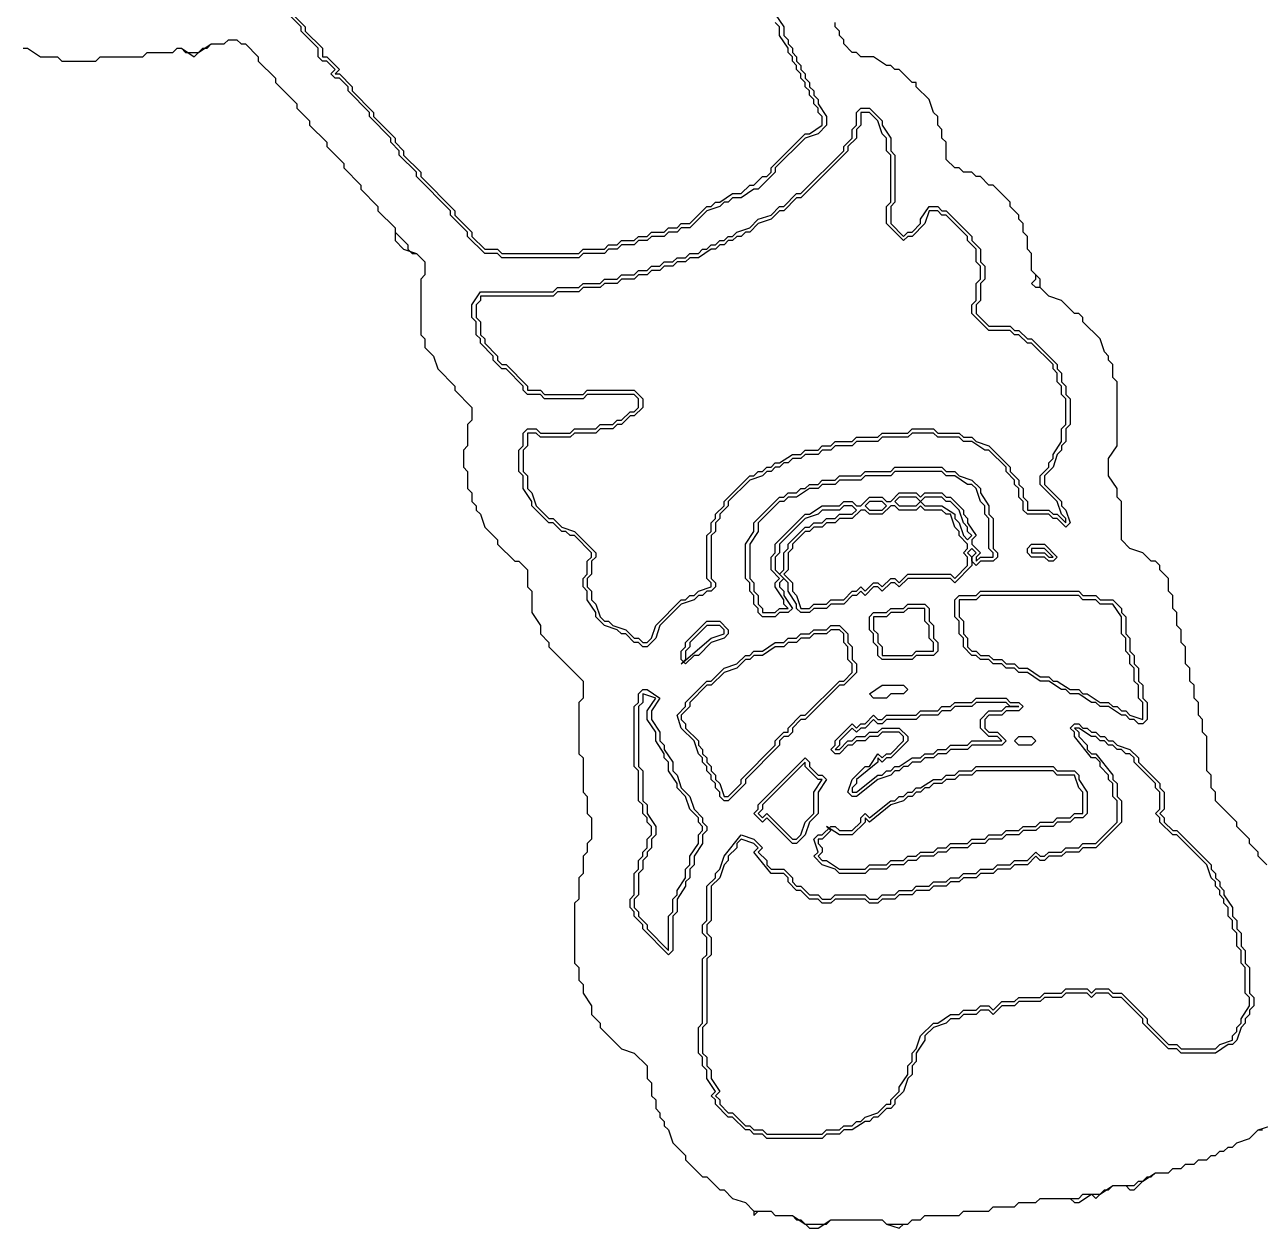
# Model space of a CAD drawing. Header units: millimetres. Extents: x 2 to 58.7, y 4.1 to 84.
# Drawn here: x 21.17 to 38.69, y 4.06 to 21.12 of the extents above; entities that cross this region are included whole.
import ezdxf

# ---------------------------------------------------------------- set-up
doc = ezdxf.new("R2010")
doc.units = ezdxf.units.MM
for name, color, linetype, true_color in [('CUT_OUTER', 1, 'Continuous', 0xa7a7a7), ('FILL_BLUE', 6, 'Continuous', 0x196fc6), ('FILL_SKIN', 3, 'Continuous', 0xfad3ab), ('FILL_WHITE', 4, 'Continuous', 0xf5f3f0), ('RAISED_METAL', 2, 'Continuous', 0xa7a7a7)]:
    doc.layers.add(name, color=color, linetype=linetype, true_color=true_color)

msp = doc.modelspace()

# ---------------------------------------------------------------- linework, layer by layer
at = {"layer": 'CUT_OUTER'}
for points in [[(38.783, 9.212), (38.662, 9.333), (38.662, 9.394), (38.541, 9.515), (38.541, 9.576), (38.359, 9.758), (38.359, 9.818), (38.056, 10.121), (38.056, 10.242), (37.996, 10.303), (37.996, 10.485), (37.935, 10.545), (37.935, 11.03), (37.874, 11.091), (37.874, 11.273), (37.814, 11.333), (37.814, 11.515), (37.753, 11.576), (37.753, 11.758), (37.693, 11.818), (37.693, 12), (37.632, 12.061), (37.632, 12.303), (37.571, 12.364), (37.571, 12.545), (37.511, 12.606), (37.511, 12.788), (37.45, 12.848), (37.45, 13.03), (37.39, 13.091), (37.39, 13.273), (37.268, 13.394), (37.268, 13.455), (37.208, 13.515), (37.147, 13.515), (37.026, 13.636), (36.844, 13.697), (36.723, 13.818), (36.723, 14.364), (36.662, 14.424), (36.662, 14.545), (36.541, 14.727), (36.541, 14.97), (36.662, 15.152), (36.662, 16.061), (36.602, 16.121), (36.602, 16.303), (36.541, 16.364), (36.541, 16.424), (36.481, 16.485), (36.42, 16.667), (36.178, 16.909), (36.178, 16.97), (36.117, 17.03), (36.056, 17.03), (35.875, 17.212), (35.693, 17.273), (35.572, 17.394), (35.572, 17.515), (35.45, 17.636), (35.45, 17.879), (35.39, 17.939), (35.39, 18.121), (35.329, 18.182), (35.329, 18.303), (35.269, 18.364), (35.269, 18.424), (35.147, 18.545), (35.147, 18.606), (34.905, 18.848), (34.844, 18.848), (34.723, 18.97), (34.663, 18.97), (34.602, 19.03), (34.481, 19.03), (34.42, 19.091), (34.36, 19.091), (34.238, 19.212), (34.238, 19.455), (34.178, 19.515), (34.178, 19.636), (34.117, 19.697), (34.117, 19.818), (34.057, 19.879), (33.996, 20.061), (33.814, 20.242), (33.814, 20.303), (33.754, 20.303), (33.572, 20.485), (33.511, 20.485), (33.451, 20.545), (33.39, 20.545), (33.208, 20.667), (33.026, 20.667), (32.966, 20.727), (32.905, 20.727), (32.784, 20.848), (32.784, 20.909), (32.723, 20.97), (32.723, 21.03), (32.663, 21.091), (32.663, 21.152)], [(21.149, 20.788), (21.21, 20.788), (21.392, 20.667), (21.634, 20.667), (21.695, 20.606), (22.179, 20.606), (22.24, 20.667), (22.846, 20.667), (22.907, 20.727), (23.27, 20.727), (23.331, 20.788), (23.391, 20.788), (23.573, 20.667), (23.694, 20.788), (23.755, 20.788), (23.816, 20.848), (23.997, 20.848), (24.058, 20.909), (24.179, 20.909), (24.24, 20.848), (24.3, 20.848), (24.482, 20.667), (24.482, 20.606), (24.724, 20.364), (24.724, 20.303), (25.027, 20), (25.027, 19.939), (25.209, 19.758), (25.209, 19.697), (25.452, 19.455), (25.452, 19.394), (25.694, 19.152), (25.694, 19.091), (25.936, 18.848), (25.936, 18.788), (26.179, 18.545), (26.179, 18.485), (26.421, 18.242), (26.421, 18.061), (26.542, 17.939), (26.724, 17.879), (26.845, 17.758), (26.845, 17.576), (26.785, 17.515), (26.785, 16.727), (26.845, 16.667), (26.845, 16.545), (26.967, 16.424), (27.027, 16.242), (27.27, 16), (27.27, 15.939), (27.512, 15.697), (27.512, 15.515), (27.451, 15.455), (27.451, 15.152), (27.391, 15.091), (27.391, 14.848), (27.451, 14.788), (27.451, 14.545), (27.512, 14.485), (27.512, 14.364), (27.573, 14.303), (27.573, 14.242), (27.633, 14.182), (27.694, 14), (27.876, 13.818), (27.876, 13.758), (28.118, 13.515), (28.179, 13.515), (28.3, 13.394), (28.3, 13.152), (28.36, 13.091), (28.36, 12.788), (28.482, 12.606), (28.482, 12.485), (28.603, 12.364), (28.603, 12.303), (29.088, 11.818), (29.088, 11.576), (29.027, 11.515), (29.027, 10.788), (29.088, 10.727), (29.088, 10.242), (29.148, 10.182), (29.148, 9.939), (29.209, 9.879), (29.209, 9.576), (29.148, 9.515), (29.148, 9.394), (29.088, 9.333), (29.088, 9.091), (29.027, 9.03), (29.027, 8.727), (28.966, 8.667), (28.966, 7.818), (29.027, 7.758), (29.027, 7.576), (29.088, 7.515), (29.088, 7.394), (29.209, 7.212), (29.209, 7.091), (29.33, 6.97), (29.33, 6.909), (29.633, 6.606), (29.815, 6.545), (29.997, 6.364), (29.997, 6.182), (30.057, 6.121), (30.057, 5.939), (30.118, 5.879), (30.118, 5.758), (30.178, 5.697), (30.178, 5.636), (30.239, 5.576), (30.239, 5.515), (30.3, 5.455), (30.36, 5.273), (30.542, 5.091), (30.542, 5.03), (30.784, 4.788), (30.845, 4.788), (31.027, 4.606), (31.087, 4.606), (31.209, 4.485), (31.39, 4.424), (31.511, 4.303), (31.511, 4.242), (31.572, 4.303), (31.754, 4.303), (31.814, 4.242), (32.057, 4.242), (32.117, 4.182), (32.178, 4.182), (32.299, 4.061), (32.42, 4.061), (32.602, 4.182), (33.329, 4.182), (33.39, 4.121), (33.572, 4.061), (33.632, 4.121), (33.693, 4.121), (33.754, 4.182), (33.875, 4.182), (33.935, 4.242), (34.42, 4.242), (34.481, 4.303), (34.844, 4.303), (34.905, 4.364), (35.208, 4.364), (35.269, 4.424), (35.511, 4.424), (35.572, 4.485), (35.996, 4.485), (36.056, 4.424), (36.117, 4.424), (36.299, 4.545), (36.359, 4.485), (36.481, 4.606), (36.541, 4.606), (36.602, 4.667), (36.784, 4.667), (36.844, 4.606), (36.905, 4.606), (37.087, 4.788), (37.147, 4.788), (37.208, 4.848), (37.39, 4.848), (37.45, 4.909), (37.571, 4.909), (37.632, 4.97), (37.753, 4.97), (37.814, 5.03), (37.935, 5.03), (37.996, 5.091), (38.056, 5.091), (38.117, 5.152), (38.177, 5.152), (38.238, 5.212), (38.299, 5.212), (38.359, 5.273), (38.541, 5.333), (38.662, 5.455), (38.723, 5.455)]]:
    msp.add_lwpolyline(points, dxfattribs=at)
at = {"layer": 'FILL_BLUE'}
msp.add_lwpolyline([(34.541, 13.758), (34.42, 13.879), (34.42, 13.939), (34.36, 14), (34.299, 14.182), (34.238, 14.182), (34.178, 14.242), (33.935, 14.242), (33.875, 14.303), (33.814, 14.242), (33.572, 14.242), (33.511, 14.303), (33.451, 14.303), (33.329, 14.182), (33.148, 14.182), (33.087, 14.242), (33.026, 14.242), (32.905, 14.121), (32.723, 14.121), (32.663, 14.061), (32.542, 14.061), (32.481, 14), (32.36, 14), (32.299, 13.939), (32.239, 13.939), (32.057, 13.758), (32.057, 13.697), (31.996, 13.636), (31.996, 13.394), (31.936, 13.333), (32.057, 13.212), (32.057, 13.091), (32.117, 13.03), (32.178, 12.848), (32.299, 12.848), (32.36, 12.909), (32.542, 12.909), (32.602, 12.97), (32.784, 12.97), (32.905, 13.091), (32.966, 13.091), (33.026, 13.152), (33.087, 13.091), (33.208, 13.212), (33.269, 13.212), (33.329, 13.152), (33.451, 13.273), (33.511, 13.273), (33.572, 13.212), (33.693, 13.333), (34.299, 13.333), (34.36, 13.273), (34.541, 13.455), (34.541, 13.576), (34.481, 13.636), (34.541, 13.697)], close=True, dxfattribs=at)
at = {"layer": 'FILL_SKIN'}
msp.add_lwpolyline([(24.846, 21.394), (25.149, 21.091), (25.149, 21.03), (25.391, 20.788), (25.391, 20.667), (25.452, 20.667), (25.633, 20.485), (25.573, 20.424), (25.633, 20.424), (25.815, 20.242), (25.815, 20.182), (26.118, 19.879), (26.118, 19.818), (26.421, 19.515), (26.421, 19.455), (26.542, 19.333), (26.542, 19.273), (26.785, 19.03), (26.785, 18.97), (27.27, 18.485), (27.27, 18.424), (27.512, 18.182), (27.512, 18.121), (27.694, 17.939), (27.876, 17.939), (27.936, 17.879), (29.027, 17.879), (29.088, 17.939), (29.391, 17.939), (29.451, 18), (29.572, 18), (29.633, 18.061), (29.815, 18.061), (29.875, 18.121), (29.997, 18.121), (30.057, 18.182), (30.239, 18.182), (30.3, 18.242), (30.421, 18.242), (30.481, 18.303), (30.603, 18.303), (30.845, 18.545), (30.906, 18.545), (30.966, 18.606), (31.027, 18.606), (31.209, 18.727), (31.33, 18.727), (31.451, 18.848), (31.511, 18.848), (31.633, 18.97), (31.693, 18.97), (31.754, 19.03), (31.754, 19.091), (32.239, 19.576), (32.299, 19.576), (32.481, 19.697), (32.481, 19.818), (32.42, 19.879), (32.42, 19.939), (32.36, 20), (32.36, 20.061), (32.299, 20.121), (32.299, 20.182), (32.239, 20.242), (32.239, 20.303), (32.178, 20.364), (32.178, 20.424), (32.117, 20.485), (32.117, 20.545), (32.057, 20.606), (32.057, 20.667), (31.996, 20.727), (31.996, 20.788), (31.875, 20.97), (31.875, 21.091), (31.814, 21.152)], dxfattribs=at)
at = {"layer": 'FILL_WHITE'}
for points in [[(33.148, 19.879), (33.026, 19.879), (33.026, 19.697), (32.966, 19.636), (32.966, 19.515), (32.845, 19.394), (32.845, 19.333), (32.178, 18.667), (32.117, 18.667), (31.936, 18.485), (31.875, 18.485), (31.754, 18.364), (31.572, 18.303), (31.451, 18.182), (31.39, 18.182), (31.33, 18.121), (31.269, 18.121), (31.209, 18.061), (31.148, 18.061), (31.087, 18), (31.027, 18), (30.966, 17.939), (30.906, 17.939), (30.724, 17.818), (30.603, 17.818), (30.542, 17.758), (30.421, 17.758), (30.36, 17.697), (30.239, 17.697), (30.178, 17.636), (30.057, 17.636), (29.997, 17.576), (29.875, 17.576), (29.815, 17.515), (29.633, 17.515), (29.572, 17.455), (29.391, 17.455), (29.33, 17.394), (29.088, 17.394), (29.027, 17.333), (28.724, 17.333), (28.663, 17.273), (27.633, 17.273), (27.633, 17.212), (27.573, 17.152), (27.573, 16.97), (27.633, 16.909), (27.633, 16.727), (27.694, 16.667), (27.694, 16.606), (27.876, 16.424), (27.876, 16.364), (27.936, 16.303), (27.997, 16.303), (28.3, 16), (28.3, 15.939), (28.482, 15.939), (28.542, 15.879), (29.088, 15.879), (29.148, 15.939), (29.815, 15.939), (29.936, 15.818), (29.936, 15.697), (29.815, 15.576), (29.754, 15.576), (29.633, 15.455), (29.572, 15.455), (29.512, 15.394), (29.33, 15.394), (29.269, 15.333), (28.966, 15.333), (28.906, 15.273), (28.482, 15.273), (28.421, 15.333), (28.3, 15.333), (28.3, 15.152), (28.239, 15.091), (28.239, 14.788), (28.3, 14.727), (28.3, 14.545), (28.36, 14.485), (28.421, 14.303), (28.603, 14.121), (28.663, 14.121), (28.785, 14), (28.966, 13.939), (29.269, 13.636), (29.269, 13.576), (29.209, 13.515), (29.209, 13.333), (29.148, 13.273), (29.148, 13.152), (29.209, 13.091), (29.209, 12.97), (29.269, 12.909), (29.33, 12.727), (29.391, 12.667), (29.451, 12.667), (29.512, 12.606), (29.694, 12.545), (29.815, 12.424), (29.875, 12.424), (29.936, 12.364), (29.997, 12.364), (30.057, 12.424), (30.118, 12.606), (30.481, 12.97), (30.542, 12.97), (30.603, 13.03), (30.663, 13.03), (30.724, 13.091), (30.906, 13.152), (30.906, 13.212), (30.845, 13.273), (30.845, 13.879), (30.906, 13.939), (30.906, 14.061), (30.966, 14.121), (30.966, 14.182), (31.087, 14.303), (31.087, 14.364), (31.451, 14.727), (31.511, 14.727), (31.572, 14.788), (31.633, 14.788), (31.693, 14.848), (31.754, 14.848), (31.814, 14.909), (31.875, 14.909), (32.057, 15.03), (32.178, 15.03), (32.239, 15.091), (32.42, 15.091), (32.481, 15.152), (32.602, 15.152), (32.663, 15.212), (32.905, 15.212), (32.966, 15.273), (33.269, 15.273), (33.329, 15.333), (33.693, 15.333), (33.754, 15.394), (34.057, 15.394), (34.117, 15.333), (34.42, 15.333), (34.481, 15.273), (34.602, 15.273), (34.663, 15.212), (34.844, 15.152), (35.147, 14.848), (35.147, 14.788), (35.269, 14.667), (35.269, 14.606), (35.329, 14.545), (35.329, 14.424), (35.39, 14.364), (35.39, 14.242), (35.693, 14.242), (35.753, 14.182), (35.814, 14.182), (35.935, 14.061), (35.935, 14.121), (35.875, 14.182), (35.814, 14.364), (35.572, 14.606), (35.572, 14.727), (35.693, 14.848), (35.693, 14.909), (35.753, 14.97), (35.753, 15.03), (35.875, 15.212), (35.875, 15.394), (35.935, 15.455), (35.935, 15.818), (35.875, 15.879), (35.875, 16), (35.814, 16.061), (35.814, 16.182), (35.753, 16.242), (35.753, 16.303), (35.45, 16.606), (35.39, 16.606), (35.269, 16.727), (35.208, 16.727), (35.147, 16.788), (34.844, 16.788), (34.602, 17.03), (34.602, 17.152), (34.663, 17.212), (34.663, 17.455), (34.723, 17.515), (34.723, 17.697), (34.663, 17.758), (34.663, 17.939), (34.541, 18.061), (34.541, 18.121), (34.238, 18.424), (34.178, 18.424), (34.117, 18.485), (33.996, 18.485), (33.935, 18.303), (33.754, 18.121), (33.693, 18.121), (33.632, 18.061), (33.39, 18.303), (33.39, 18.545), (33.451, 18.606), (33.451, 19.273), (33.39, 19.333), (33.39, 19.515), (33.329, 19.576), (33.269, 19.758)], [(34.663, 14.545), (34.602, 14.606), (34.541, 14.606), (34.36, 14.727), (34.238, 14.727), (34.178, 14.788), (33.511, 14.788), (33.451, 14.727), (33.087, 14.727), (33.026, 14.667), (32.723, 14.667), (32.663, 14.606), (32.481, 14.606), (32.42, 14.545), (32.299, 14.545), (32.117, 14.424), (31.996, 14.424), (31.936, 14.364), (31.875, 14.364), (31.572, 14.061), (31.572, 13.939), (31.451, 13.758), (31.451, 13.273), (31.511, 13.212), (31.511, 13.091), (31.572, 13.03), (31.572, 12.909), (31.633, 12.848), (31.633, 12.788), (31.814, 12.788), (31.875, 12.848), (31.996, 12.848), (31.936, 12.909), (31.936, 12.97), (31.814, 13.152), (31.814, 13.212), (31.875, 13.273), (31.754, 13.394), (31.754, 13.576), (31.814, 13.636), (31.814, 13.758), (32.239, 14.182), (32.299, 14.182), (32.481, 14.303), (32.723, 14.303), (32.784, 14.364), (32.905, 14.364), (32.966, 14.303), (33.026, 14.303), (33.148, 14.424), (33.329, 14.424), (33.39, 14.364), (33.451, 14.364), (33.572, 14.485), (33.814, 14.485), (33.875, 14.424), (33.935, 14.485), (34.178, 14.485), (34.238, 14.424), (34.299, 14.424), (34.481, 14.242), (34.481, 14.182), (34.541, 14.121), (34.541, 14.061), (34.663, 13.879), (34.602, 13.818), (34.602, 13.758), (34.723, 13.636), (34.663, 13.576), (34.663, 13.515), (34.723, 13.576), (34.905, 13.576), (34.905, 13.636), (34.844, 13.697), (34.844, 14.121), (34.784, 14.182), (34.784, 14.303), (34.723, 14.364)], [(35.45, 13.697), (35.45, 13.636), (35.632, 13.636), (35.693, 13.576), (35.753, 13.576), (35.632, 13.697)], [(34.42, 12.97), (34.42, 12.727), (34.481, 12.667), (34.481, 12.485), (34.541, 12.424), (34.541, 12.303), (34.602, 12.242), (34.663, 12.242), (34.723, 12.182), (34.844, 12.182), (34.905, 12.121), (35.026, 12.121), (35.087, 12.061), (35.208, 12.061), (35.269, 12), (35.39, 12), (35.572, 11.879), (35.693, 11.879), (35.753, 11.818), (35.814, 11.818), (35.996, 11.697), (36.117, 11.697), (36.178, 11.636), (36.238, 11.636), (36.42, 11.515), (36.541, 11.515), (36.602, 11.455), (36.662, 11.455), (36.723, 11.394), (36.784, 11.394), (36.844, 11.333), (37.026, 11.273), (37.026, 11.515), (36.965, 11.576), (36.965, 11.758), (36.905, 11.818), (36.905, 12), (36.844, 12.061), (36.844, 12.182), (36.784, 12.242), (36.784, 12.424), (36.723, 12.485), (36.723, 12.727), (36.602, 12.909), (36.42, 12.909), (36.359, 12.97), (36.178, 12.97), (36.117, 13.03), (34.723, 13.03), (34.663, 12.97)], [(33.935, 12.848), (33.693, 12.848), (33.632, 12.788), (33.451, 12.788), (33.39, 12.727), (33.208, 12.727), (33.208, 12.545), (33.269, 12.485), (33.269, 12.364), (33.329, 12.303), (33.329, 12.182), (33.754, 12.182), (33.814, 12.242), (34.057, 12.242), (34.057, 12.364), (33.996, 12.424), (33.996, 12.606), (33.935, 12.667)], [(31.087, 12.545), (31.027, 12.606), (30.845, 12.606), (30.603, 12.364), (30.603, 12.303), (30.542, 12.242), (30.542, 12.121), (30.481, 12.061), (30.906, 12.424), (31.087, 12.485)], [(32.723, 12.545), (32.602, 12.545), (32.542, 12.485), (32.36, 12.485), (32.299, 12.424), (32.178, 12.424), (32.117, 12.364), (31.996, 12.364), (31.936, 12.303), (31.814, 12.303), (31.633, 12.182), (31.511, 12.182), (31.451, 12.121), (31.39, 12.121), (31.269, 12), (31.087, 11.939), (30.906, 11.758), (30.845, 11.758), (30.603, 11.515), (30.603, 11.455), (30.481, 11.333), (30.481, 11.273), (30.542, 11.212), (30.542, 11.152), (30.724, 10.97), (30.724, 10.909), (30.784, 10.848), (30.784, 10.788), (30.845, 10.727), (30.845, 10.667), (30.906, 10.606), (30.906, 10.545), (30.966, 10.485), (30.966, 10.424), (31.027, 10.364), (31.087, 10.182), (31.148, 10.182), (31.33, 10.364), (31.33, 10.424), (31.814, 10.909), (31.814, 10.97), (31.936, 11.091), (31.996, 11.091), (31.996, 11.152), (32.178, 11.333), (32.239, 11.333), (32.723, 11.818), (32.784, 11.818), (32.905, 11.939), (32.905, 12.061), (32.845, 12.121), (32.845, 12.303), (32.784, 12.364), (32.784, 12.485)], [(29.936, 11.636), (29.936, 11.515), (29.875, 11.455), (29.875, 10.606), (29.936, 10.545), (29.936, 10.121), (29.997, 10.061), (29.997, 9.939), (30.118, 9.758), (30.118, 9.636), (30.057, 9.576), (30.057, 9.455), (29.997, 9.394), (29.997, 9.333), (29.936, 9.273), (29.936, 9.152), (29.875, 9.091), (29.875, 8.788), (29.815, 8.727), (29.815, 8.606), (29.875, 8.545), (29.875, 8.485), (29.997, 8.364), (29.997, 8.303), (30.3, 8), (30.3, 8.485), (30.36, 8.545), (30.36, 8.727), (30.421, 8.788), (30.421, 8.848), (30.542, 9.03), (30.542, 9.152), (30.603, 9.212), (30.603, 9.333), (30.724, 9.515), (30.724, 9.636), (30.784, 9.697), (30.784, 9.758), (30.724, 9.818), (30.724, 9.879), (30.603, 10), (30.542, 10.182), (30.421, 10.303), (30.421, 10.364), (30.3, 10.545), (30.3, 10.667), (30.239, 10.727), (30.239, 10.788), (30.118, 10.97), (30.118, 11.091), (29.997, 11.273), (29.997, 11.394), (30.118, 11.576)], [(35.269, 11.455), (35.147, 11.455), (35.087, 11.515), (34.663, 11.515), (34.602, 11.455), (34.36, 11.455), (34.299, 11.394), (34.178, 11.394), (34.117, 11.333), (33.875, 11.333), (33.814, 11.273), (33.39, 11.273), (33.329, 11.212), (33.269, 11.212), (33.208, 11.273), (33.087, 11.152), (33.026, 11.152), (32.966, 11.091), (32.905, 11.152), (32.723, 10.97), (32.723, 10.909), (32.663, 10.848), (32.723, 10.848), (32.845, 10.97), (32.905, 10.97), (32.966, 11.03), (33.087, 11.03), (33.148, 11.091), (33.269, 11.091), (33.329, 11.152), (33.572, 11.152), (33.693, 11.03), (33.693, 10.97), (33.451, 10.727), (33.39, 10.727), (33.329, 10.667), (33.269, 10.727), (33.269, 10.667), (32.966, 10.424), (32.966, 10.364), (32.905, 10.303), (32.905, 10.242), (32.966, 10.242), (33.269, 10.485), (33.329, 10.485), (33.39, 10.545), (33.451, 10.545), (33.511, 10.606), (33.572, 10.606), (33.754, 10.727), (33.875, 10.727), (33.935, 10.788), (34.057, 10.788), (34.117, 10.848), (34.238, 10.848), (34.299, 10.909), (34.541, 10.909), (34.602, 10.97), (35.026, 10.97), (34.966, 11.03), (34.844, 11.03), (34.723, 11.152), (34.723, 11.273), (34.844, 11.394), (35.026, 11.394), (35.087, 11.455)], [(38.238, 8.606), (38.177, 8.667), (38.177, 8.727), (38.117, 8.788), (38.117, 8.848), (38.056, 8.909), (38.056, 8.97), (37.996, 9.03), (37.935, 9.212), (37.511, 9.636), (37.45, 9.636), (37.268, 9.818), (37.268, 9.879), (37.208, 9.939), (37.268, 10), (37.268, 10.242), (37.208, 10.303), (37.208, 10.364), (36.905, 10.667), (36.905, 10.727), (36.844, 10.788), (36.784, 10.788), (36.723, 10.848), (36.662, 10.848), (36.602, 10.909), (36.541, 10.909), (36.481, 10.97), (36.42, 10.97), (36.359, 11.03), (36.299, 11.03), (36.117, 11.152), (36.056, 11.152), (36.117, 11.091), (36.117, 11.03), (36.238, 10.909), (36.238, 10.848), (36.299, 10.788), (36.359, 10.788), (36.602, 10.485), (36.602, 10.424), (36.662, 10.364), (36.662, 10.182), (36.723, 10.121), (36.723, 9.818), (36.359, 9.455), (36.178, 9.455), (36.117, 9.394), (35.935, 9.394), (35.875, 9.333), (35.693, 9.333), (35.632, 9.273), (35.572, 9.273), (35.511, 9.333), (35.39, 9.212), (35.208, 9.212), (35.147, 9.152), (34.966, 9.152), (34.905, 9.091), (34.723, 9.091), (34.663, 9.03), (34.481, 9.03), (34.42, 8.97), (34.299, 8.97), (34.238, 8.909), (34.057, 8.909), (33.996, 8.848), (33.814, 8.848), (33.754, 8.788), (33.572, 8.788), (33.511, 8.727), (33.329, 8.727), (33.269, 8.667), (33.148, 8.667), (33.087, 8.727), (32.663, 8.727), (32.602, 8.667), (32.481, 8.667), (32.42, 8.727), (32.299, 8.727), (32.178, 8.848), (32.117, 8.848), (31.996, 8.97), (31.996, 9.03), (31.936, 9.091), (31.754, 9.091), (31.511, 9.394), (31.572, 9.455), (31.511, 9.515), (31.33, 9.576), (31.269, 9.515), (31.269, 9.455), (31.148, 9.333), (31.148, 9.273), (31.087, 9.212), (31.027, 9.03), (30.906, 8.909), (30.906, 8.424), (30.845, 8.364), (30.845, 8.242), (30.906, 8.182), (30.906, 7.939), (30.845, 7.879), (30.845, 6.97), (30.784, 6.909), (30.784, 6.545), (30.845, 6.485), (30.845, 6.364), (30.906, 6.303), (30.906, 6.182), (31.027, 6), (30.966, 5.939), (31.027, 5.879), (31.027, 5.818), (31.148, 5.697), (31.209, 5.697), (31.39, 5.515), (31.451, 5.515), (31.511, 5.455), (31.633, 5.455), (31.693, 5.394), (32.481, 5.394), (32.542, 5.455), (32.723, 5.455), (32.784, 5.515), (32.905, 5.515), (32.966, 5.576), (33.026, 5.576), (33.087, 5.636), (33.269, 5.697), (33.39, 5.818), (33.451, 5.818), (33.451, 5.879), (33.572, 6), (33.572, 6.061), (33.693, 6.242), (33.693, 6.364), (33.754, 6.424), (33.754, 6.545), (33.814, 6.606), (33.875, 6.788), (34.057, 6.97), (34.117, 6.97), (34.299, 7.091), (34.42, 7.091), (34.481, 7.152), (34.663, 7.152), (34.723, 7.212), (34.844, 7.212), (34.905, 7.152), (35.026, 7.273), (35.208, 7.273), (35.269, 7.333), (35.572, 7.333), (35.632, 7.394), (35.875, 7.394), (35.935, 7.455), (36.238, 7.455), (36.299, 7.394), (36.359, 7.455), (36.541, 7.455), (36.602, 7.394), (36.723, 7.394), (37.087, 7.03), (37.087, 6.97), (37.39, 6.667), (37.511, 6.667), (37.571, 6.606), (38.056, 6.606), (38.117, 6.667), (38.299, 6.727), (38.299, 6.788), (38.359, 6.848), (38.359, 6.909), (38.42, 6.97), (38.42, 7.03), (38.541, 7.212), (38.541, 7.333), (38.48, 7.394), (38.48, 7.758), (38.42, 7.818), (38.42, 8), (38.359, 8.061), (38.359, 8.242), (38.299, 8.303), (38.299, 8.424), (38.238, 8.485)], [(32.239, 10.667), (31.633, 10.061), (31.633, 10), (31.572, 9.939), (31.633, 9.879), (31.693, 9.939), (32.057, 9.576), (32.117, 9.576), (32.178, 9.636), (32.239, 9.818), (32.36, 9.939), (32.36, 10.242), (32.481, 10.424), (32.42, 10.424), (32.239, 10.606)], [(36.178, 10.242), (36.117, 10.303), (36.056, 10.485), (35.814, 10.485), (35.753, 10.545), (34.663, 10.545), (34.602, 10.485), (34.42, 10.485), (34.36, 10.424), (34.238, 10.424), (34.178, 10.364), (34.057, 10.364), (33.996, 10.303), (33.935, 10.303), (33.875, 10.242), (33.814, 10.242), (33.754, 10.182), (33.693, 10.182), (33.632, 10.121), (33.451, 10.061), (33.148, 9.818), (33.087, 9.879), (33.087, 9.818), (32.905, 9.636), (32.723, 9.636), (32.542, 9.758), (32.602, 9.697), (32.481, 9.576), (32.42, 9.576), (32.42, 9.515), (32.481, 9.455), (32.481, 9.394), (32.42, 9.333), (32.481, 9.273), (32.542, 9.273), (32.723, 9.152), (33.087, 9.152), (33.148, 9.212), (33.39, 9.212), (33.451, 9.273), (33.632, 9.273), (33.693, 9.333), (33.814, 9.333), (33.875, 9.394), (34.057, 9.394), (34.117, 9.455), (34.238, 9.455), (34.299, 9.515), (34.541, 9.515), (34.602, 9.576), (34.784, 9.576), (34.844, 9.636), (35.026, 9.636), (35.087, 9.697), (35.269, 9.697), (35.329, 9.758), (35.511, 9.758), (35.572, 9.818), (35.753, 9.818), (35.814, 9.879), (35.996, 9.879), (36.056, 9.939), (36.178, 9.939)]]:
    msp.add_lwpolyline(points, close=True, dxfattribs=at)
at = {"layer": 'RAISED_METAL'}
for points in [[(31.814, 21.273), (31.936, 21.091), (31.936, 20.97), (31.996, 20.909), (31.996, 20.848), (32.057, 20.788), (32.057, 20.727), (32.117, 20.667), (32.117, 20.606), (32.178, 20.545), (32.178, 20.485), (32.239, 20.424), (32.239, 20.364), (32.299, 20.303), (32.299, 20.242), (32.36, 20.182), (32.36, 20.121), (32.42, 20.061), (32.42, 20), (32.542, 19.818), (32.542, 19.697), (32.42, 19.576), (32.239, 19.515), (31.814, 19.091), (31.814, 19.03), (31.572, 18.788), (31.511, 18.788), (31.33, 18.667), (31.209, 18.667), (31.148, 18.606), (31.087, 18.606), (31.027, 18.545), (30.845, 18.485), (30.603, 18.242), (30.481, 18.242), (30.421, 18.182), (30.3, 18.182), (30.239, 18.121), (30.057, 18.121), (29.997, 18.061), (29.875, 18.061), (29.815, 18), (29.633, 18), (29.572, 17.939), (29.451, 17.939), (29.391, 17.879), (29.088, 17.879), (29.027, 17.818), (27.936, 17.818), (27.876, 17.879), (27.694, 17.879), (27.451, 18.121), (27.451, 18.182), (27.209, 18.424), (27.209, 18.485), (26.724, 18.97), (26.724, 19.03), (26.482, 19.273), (26.482, 19.333), (26.361, 19.455), (26.361, 19.515), (26.058, 19.818), (26.058, 19.879), (25.755, 20.182), (25.755, 20.242), (25.633, 20.364), (25.573, 20.364), (25.512, 20.424), (25.573, 20.485), (25.452, 20.606), (25.391, 20.606), (25.33, 20.667), (25.33, 20.788), (25.088, 21.03), (25.088, 21.091), (24.785, 21.394)], [(38.783, 9.212), (38.662, 9.333), (38.662, 9.394), (38.541, 9.515), (38.541, 9.576), (38.359, 9.758), (38.359, 9.818), (38.056, 10.121), (38.056, 10.242), (37.996, 10.303), (37.996, 10.485), (37.935, 10.545), (37.935, 11.03), (37.874, 11.091), (37.874, 11.273), (37.814, 11.333), (37.814, 11.515), (37.753, 11.576), (37.753, 11.758), (37.693, 11.818), (37.693, 12), (37.632, 12.061), (37.632, 12.303), (37.571, 12.364), (37.571, 12.545), (37.511, 12.606), (37.511, 12.788), (37.45, 12.848), (37.45, 13.03), (37.39, 13.091), (37.39, 13.273), (37.268, 13.394), (37.268, 13.455), (37.208, 13.515), (37.147, 13.515), (37.026, 13.636), (36.844, 13.697), (36.723, 13.818), (36.723, 14.364), (36.662, 14.424), (36.662, 14.545), (36.541, 14.727), (36.541, 14.97), (36.662, 15.152), (36.662, 16.061), (36.602, 16.121), (36.602, 16.303), (36.541, 16.364), (36.541, 16.424), (36.481, 16.485), (36.42, 16.667), (36.178, 16.909), (36.178, 16.97), (36.117, 17.03), (36.056, 17.03), (35.875, 17.212), (35.693, 17.273), (35.572, 17.394), (35.511, 17.394), (35.45, 17.455), (35.511, 17.515), (35.511, 17.576), (35.45, 17.636), (35.45, 17.879), (35.39, 17.939), (35.39, 18.121), (35.329, 18.182), (35.329, 18.303), (35.269, 18.364), (35.269, 18.424), (35.147, 18.545), (35.147, 18.606), (34.905, 18.848), (34.844, 18.848), (34.723, 18.97), (34.663, 18.97), (34.602, 19.03), (34.481, 19.03), (34.42, 19.091), (34.36, 19.091), (34.238, 19.212), (34.238, 19.455), (34.178, 19.515), (34.178, 19.636), (34.117, 19.697), (34.117, 19.818), (34.057, 19.879), (33.996, 20.061), (33.814, 20.242), (33.814, 20.303), (33.754, 20.303), (33.572, 20.485), (33.511, 20.485), (33.451, 20.545), (33.39, 20.545), (33.208, 20.667), (33.026, 20.667), (32.966, 20.727), (32.905, 20.727), (32.784, 20.848), (32.784, 20.909), (32.723, 20.97), (32.723, 21.03), (32.663, 21.091), (32.663, 21.152)], [(21.149, 20.788), (21.21, 20.788), (21.392, 20.667), (21.634, 20.667), (21.695, 20.606), (22.179, 20.606), (22.24, 20.667), (22.846, 20.667), (22.907, 20.727), (23.27, 20.727), (23.331, 20.788), (23.391, 20.788), (23.452, 20.727), (23.634, 20.727), (23.816, 20.848), (23.997, 20.848), (24.058, 20.909), (24.179, 20.909), (24.24, 20.848), (24.3, 20.848), (24.482, 20.667), (24.482, 20.606), (24.724, 20.364), (24.724, 20.303), (25.027, 20), (25.027, 19.939), (25.209, 19.758), (25.209, 19.697), (25.452, 19.455), (25.452, 19.394), (25.694, 19.152), (25.694, 19.091), (25.936, 18.848), (25.936, 18.788), (26.179, 18.545), (26.179, 18.485), (26.421, 18.242), (26.421, 18.182), (26.603, 18), (26.603, 17.939), (26.664, 17.879), (26.724, 17.879), (26.845, 17.758), (26.845, 17.576), (26.785, 17.515), (26.785, 16.727), (26.845, 16.667), (26.845, 16.545), (26.967, 16.424), (27.027, 16.242), (27.27, 16), (27.27, 15.939), (27.512, 15.697), (27.512, 15.515), (27.451, 15.455), (27.451, 15.152), (27.391, 15.091), (27.391, 14.848), (27.451, 14.788), (27.451, 14.545), (27.512, 14.485), (27.512, 14.364), (27.573, 14.303), (27.573, 14.242), (27.633, 14.182), (27.694, 14), (27.876, 13.818), (27.876, 13.758), (28.118, 13.515), (28.179, 13.515), (28.3, 13.394), (28.3, 13.152), (28.36, 13.091), (28.36, 12.788), (28.482, 12.606), (28.482, 12.485), (28.603, 12.364), (28.603, 12.303), (29.088, 11.818), (29.088, 11.576), (29.027, 11.515), (29.027, 10.788), (29.088, 10.727), (29.088, 10.242), (29.148, 10.182), (29.148, 9.939), (29.209, 9.879), (29.209, 9.576), (29.148, 9.515), (29.148, 9.394), (29.088, 9.333), (29.088, 9.091), (29.027, 9.03), (29.027, 8.727), (28.966, 8.667), (28.966, 7.818), (29.027, 7.758), (29.027, 7.576), (29.088, 7.515), (29.088, 7.394), (29.209, 7.212), (29.209, 7.091), (29.33, 6.97), (29.33, 6.909), (29.633, 6.606), (29.815, 6.545), (29.997, 6.364), (29.997, 6.182), (30.057, 6.121), (30.057, 5.939), (30.118, 5.879), (30.118, 5.758), (30.178, 5.697), (30.178, 5.636), (30.239, 5.576), (30.239, 5.515), (30.3, 5.455), (30.36, 5.273), (30.542, 5.091), (30.542, 5.03), (30.784, 4.788), (30.845, 4.788), (31.027, 4.606), (31.087, 4.606), (31.209, 4.485), (31.39, 4.424), (31.511, 4.303), (31.754, 4.303), (31.814, 4.242), (32.057, 4.242), (32.239, 4.121), (32.542, 4.121), (32.602, 4.182), (33.329, 4.182), (33.39, 4.121), (33.693, 4.121), (33.754, 4.182), (33.875, 4.182), (33.935, 4.242), (34.42, 4.242), (34.481, 4.303), (34.844, 4.303), (34.905, 4.364), (35.208, 4.364), (35.269, 4.424), (35.511, 4.424), (35.572, 4.485), (36.117, 4.485), (36.178, 4.545), (36.42, 4.545), (36.602, 4.667), (36.905, 4.667), (36.965, 4.727), (37.026, 4.727), (37.208, 4.848), (37.39, 4.848), (37.45, 4.909), (37.571, 4.909), (37.632, 4.97), (37.753, 4.97), (37.814, 5.03), (37.935, 5.03), (37.996, 5.091), (38.056, 5.091), (38.117, 5.152), (38.177, 5.152), (38.238, 5.212), (38.299, 5.212), (38.359, 5.273), (38.541, 5.333), (38.662, 5.455), (38.844, 5.515)]]:
    msp.add_lwpolyline(points, dxfattribs=at)
for points in [[(33.148, 19.939), (33.329, 19.758), (33.329, 19.697), (33.451, 19.515), (33.451, 19.333), (33.511, 19.273), (33.511, 18.606), (33.451, 18.545), (33.451, 18.303), (33.632, 18.121), (33.693, 18.182), (33.754, 18.182), (33.875, 18.303), (33.875, 18.364), (33.996, 18.545), (34.117, 18.545), (34.178, 18.485), (34.238, 18.485), (34.602, 18.121), (34.602, 18.061), (34.723, 17.939), (34.723, 17.758), (34.784, 17.697), (34.784, 17.515), (34.723, 17.455), (34.723, 17.212), (34.663, 17.152), (34.663, 17.03), (34.844, 16.848), (35.147, 16.848), (35.208, 16.788), (35.269, 16.788), (35.39, 16.667), (35.45, 16.667), (35.814, 16.303), (35.814, 16.242), (35.875, 16.182), (35.875, 16.061), (35.935, 16), (35.935, 15.879), (35.996, 15.818), (35.996, 15.455), (35.935, 15.394), (35.935, 15.212), (35.875, 15.152), (35.875, 15.091), (35.814, 15.03), (35.753, 14.848), (35.632, 14.727), (35.632, 14.606), (35.875, 14.364), (35.875, 14.303), (35.935, 14.242), (35.996, 14.061), (35.935, 14), (35.814, 14.121), (35.753, 14.121), (35.693, 14.182), (35.39, 14.182), (35.329, 14.242), (35.329, 14.364), (35.269, 14.424), (35.269, 14.545), (35.208, 14.606), (35.208, 14.667), (35.087, 14.788), (35.087, 14.848), (34.844, 15.091), (34.784, 15.091), (34.602, 15.212), (34.481, 15.212), (34.42, 15.273), (34.117, 15.273), (34.057, 15.333), (33.754, 15.333), (33.693, 15.273), (33.329, 15.273), (33.269, 15.212), (32.966, 15.212), (32.905, 15.152), (32.663, 15.152), (32.602, 15.091), (32.481, 15.091), (32.42, 15.03), (32.239, 15.03), (32.178, 14.97), (32.057, 14.97), (31.996, 14.909), (31.936, 14.909), (31.875, 14.848), (31.814, 14.848), (31.754, 14.788), (31.693, 14.788), (31.633, 14.727), (31.451, 14.667), (31.148, 14.364), (31.148, 14.303), (31.027, 14.182), (31.027, 14.121), (30.966, 14.061), (30.966, 13.939), (30.906, 13.879), (30.906, 13.273), (30.966, 13.212), (30.966, 13.152), (30.906, 13.091), (30.845, 13.091), (30.784, 13.03), (30.724, 13.03), (30.663, 12.97), (30.481, 12.909), (30.178, 12.606), (30.118, 12.424), (29.997, 12.303), (29.936, 12.303), (29.875, 12.364), (29.815, 12.364), (29.694, 12.485), (29.633, 12.485), (29.572, 12.545), (29.391, 12.606), (29.269, 12.727), (29.269, 12.788), (29.148, 12.97), (29.148, 13.091), (29.088, 13.152), (29.088, 13.273), (29.148, 13.333), (29.148, 13.515), (29.209, 13.576), (29.209, 13.636), (28.966, 13.879), (28.906, 13.879), (28.845, 13.939), (28.785, 13.939), (28.663, 14.061), (28.603, 14.061), (28.36, 14.303), (28.36, 14.364), (28.239, 14.545), (28.239, 14.727), (28.179, 14.788), (28.179, 15.091), (28.239, 15.152), (28.239, 15.333), (28.3, 15.394), (28.421, 15.394), (28.482, 15.333), (28.906, 15.333), (28.966, 15.394), (29.269, 15.394), (29.33, 15.455), (29.512, 15.455), (29.572, 15.515), (29.633, 15.515), (29.754, 15.636), (29.815, 15.636), (29.875, 15.697), (29.875, 15.818), (29.815, 15.879), (29.148, 15.879), (29.088, 15.818), (28.542, 15.818), (28.482, 15.879), (28.3, 15.879), (28.239, 15.939), (28.239, 16), (27.997, 16.242), (27.936, 16.242), (27.815, 16.364), (27.815, 16.424), (27.633, 16.606), (27.633, 16.667), (27.573, 16.727), (27.573, 16.909), (27.512, 16.97), (27.512, 17.152), (27.633, 17.333), (28.663, 17.333), (28.724, 17.394), (29.027, 17.394), (29.088, 17.455), (29.33, 17.455), (29.391, 17.515), (29.572, 17.515), (29.633, 17.576), (29.815, 17.576), (29.875, 17.636), (29.997, 17.636), (30.057, 17.697), (30.178, 17.697), (30.239, 17.758), (30.36, 17.758), (30.421, 17.818), (30.542, 17.818), (30.603, 17.879), (30.724, 17.879), (30.784, 17.939), (30.845, 17.939), (30.906, 18), (30.966, 18), (31.027, 18.061), (31.087, 18.061), (31.148, 18.121), (31.209, 18.121), (31.269, 18.182), (31.451, 18.242), (31.572, 18.364), (31.754, 18.424), (31.875, 18.545), (31.936, 18.545), (32.117, 18.727), (32.178, 18.727), (32.784, 19.333), (32.784, 19.394), (32.905, 19.515), (32.905, 19.636), (32.966, 19.697), (32.966, 19.879), (33.026, 19.939)], [(34.723, 14.545), (34.723, 14.485), (34.844, 14.303), (34.844, 14.182), (34.905, 14.121), (34.905, 13.697), (34.966, 13.636), (34.966, 13.576), (34.905, 13.515), (34.723, 13.515), (34.663, 13.455), (34.602, 13.515), (34.602, 13.576), (34.663, 13.636), (34.602, 13.697), (34.541, 13.636), (34.602, 13.576), (34.602, 13.455), (34.36, 13.212), (34.299, 13.273), (33.693, 13.273), (33.572, 13.152), (33.511, 13.212), (33.451, 13.212), (33.329, 13.091), (33.269, 13.152), (33.208, 13.152), (33.087, 13.03), (33.026, 13.091), (32.966, 13.03), (32.905, 13.03), (32.784, 12.909), (32.602, 12.909), (32.542, 12.848), (32.36, 12.848), (32.299, 12.788), (32.178, 12.788), (32.117, 12.848), (32.117, 12.909), (31.996, 13.091), (31.996, 13.212), (31.875, 13.333), (31.936, 13.394), (31.936, 13.636), (31.996, 13.697), (31.996, 13.758), (32.239, 14), (32.299, 14), (32.36, 14.061), (32.481, 14.061), (32.542, 14.121), (32.663, 14.121), (32.723, 14.182), (32.905, 14.182), (32.966, 14.242), (32.905, 14.303), (32.784, 14.303), (32.723, 14.242), (32.481, 14.242), (32.42, 14.182), (32.239, 14.121), (31.875, 13.758), (31.875, 13.636), (31.814, 13.576), (31.814, 13.394), (31.936, 13.273), (31.875, 13.212), (31.875, 13.152), (31.936, 13.091), (31.936, 13.03), (32.057, 12.848), (31.996, 12.788), (31.875, 12.788), (31.814, 12.727), (31.633, 12.727), (31.572, 12.788), (31.572, 12.848), (31.511, 12.909), (31.511, 13.03), (31.451, 13.091), (31.451, 13.212), (31.39, 13.273), (31.39, 13.758), (31.511, 13.939), (31.511, 14.061), (31.875, 14.424), (31.936, 14.424), (31.996, 14.485), (32.117, 14.485), (32.178, 14.545), (32.239, 14.545), (32.299, 14.606), (32.42, 14.606), (32.481, 14.667), (32.663, 14.667), (32.723, 14.727), (33.026, 14.727), (33.087, 14.788), (33.451, 14.788), (33.511, 14.848), (34.178, 14.848), (34.238, 14.788), (34.36, 14.788), (34.42, 14.727), (34.602, 14.667)], [(33.511, 14.364), (33.572, 14.303), (33.814, 14.303), (33.875, 14.364), (33.935, 14.303), (34.178, 14.303), (34.36, 14.182), (34.36, 14.121), (34.42, 14.061), (34.481, 13.879), (34.541, 13.818), (34.602, 13.879), (34.541, 13.939), (34.541, 14), (34.481, 14.061), (34.42, 14.242), (34.299, 14.364), (34.238, 14.364), (34.178, 14.424), (33.935, 14.424), (33.875, 14.364), (33.814, 14.424), (33.572, 14.424)], [(33.087, 14.303), (33.148, 14.242), (33.329, 14.242), (33.39, 14.303), (33.329, 14.364), (33.148, 14.364)], [(35.39, 13.697), (35.45, 13.758), (35.632, 13.758), (35.814, 13.576), (35.753, 13.515), (35.693, 13.515), (35.632, 13.576), (35.45, 13.576), (35.39, 13.636)], [(34.36, 12.97), (34.42, 13.03), (34.663, 13.03), (34.723, 13.091), (36.117, 13.091), (36.178, 13.03), (36.359, 13.03), (36.42, 12.97), (36.602, 12.97), (36.723, 12.848), (36.723, 12.788), (36.784, 12.727), (36.784, 12.485), (36.844, 12.424), (36.844, 12.242), (36.905, 12.182), (36.905, 12.061), (36.965, 12), (36.965, 11.818), (37.026, 11.758), (37.026, 11.576), (37.087, 11.515), (37.087, 11.273), (37.026, 11.212), (36.965, 11.212), (36.905, 11.273), (36.844, 11.273), (36.784, 11.333), (36.723, 11.333), (36.541, 11.455), (36.42, 11.455), (36.359, 11.515), (36.299, 11.515), (36.117, 11.636), (35.996, 11.636), (35.935, 11.697), (35.875, 11.697), (35.693, 11.818), (35.572, 11.818), (35.39, 11.939), (35.269, 11.939), (35.208, 12), (35.087, 12), (35.026, 12.061), (34.905, 12.061), (34.844, 12.121), (34.723, 12.121), (34.663, 12.182), (34.602, 12.182), (34.481, 12.303), (34.481, 12.424), (34.42, 12.485), (34.42, 12.667), (34.36, 12.727)], [(33.148, 12.727), (33.208, 12.788), (33.39, 12.788), (33.451, 12.848), (33.632, 12.848), (33.693, 12.909), (33.935, 12.909), (33.996, 12.848), (33.996, 12.667), (34.057, 12.606), (34.057, 12.424), (34.117, 12.364), (34.117, 12.242), (34.057, 12.182), (33.814, 12.182), (33.754, 12.121), (33.329, 12.121), (33.269, 12.182), (33.269, 12.303), (33.208, 12.364), (33.208, 12.485), (33.148, 12.545)], [(31.027, 12.667), (31.148, 12.545), (31.148, 12.485), (31.087, 12.424), (30.906, 12.364), (30.724, 12.182), (30.663, 12.182), (30.542, 12.061), (30.481, 12.121), (30.481, 12.242), (30.542, 12.303), (30.542, 12.364), (30.845, 12.667)], [(32.723, 12.606), (32.845, 12.485), (32.845, 12.364), (32.905, 12.303), (32.905, 12.121), (32.966, 12.061), (32.966, 11.939), (32.784, 11.758), (32.723, 11.758), (32.239, 11.273), (32.178, 11.273), (32.057, 11.152), (32.057, 11.091), (31.996, 11.03), (31.936, 11.03), (31.875, 10.97), (31.875, 10.909), (31.39, 10.424), (31.39, 10.364), (31.148, 10.121), (31.087, 10.121), (31.027, 10.182), (31.027, 10.242), (30.966, 10.303), (30.966, 10.364), (30.906, 10.424), (30.906, 10.485), (30.845, 10.545), (30.845, 10.606), (30.784, 10.667), (30.784, 10.727), (30.724, 10.788), (30.663, 10.97), (30.481, 11.152), (30.421, 11.333), (30.542, 11.455), (30.542, 11.515), (30.845, 11.818), (30.906, 11.818), (31.087, 12), (31.269, 12.061), (31.39, 12.182), (31.451, 12.182), (31.511, 12.242), (31.633, 12.242), (31.814, 12.364), (31.936, 12.364), (31.996, 12.424), (32.117, 12.424), (32.178, 12.485), (32.299, 12.485), (32.36, 12.545), (32.542, 12.545), (32.602, 12.606)], [(33.148, 11.636), (33.329, 11.758), (33.632, 11.758), (33.693, 11.697), (33.632, 11.636), (33.451, 11.636), (33.39, 11.576), (33.208, 11.576)], [(29.936, 11.697), (29.997, 11.697), (30.178, 11.576), (30.057, 11.394), (30.057, 11.273), (30.178, 11.091), (30.178, 10.97), (30.239, 10.909), (30.239, 10.848), (30.36, 10.667), (30.36, 10.545), (30.421, 10.485), (30.481, 10.303), (30.603, 10.182), (30.663, 10), (30.784, 9.879), (30.784, 9.818), (30.845, 9.758), (30.845, 9.697), (30.784, 9.636), (30.784, 9.515), (30.663, 9.333), (30.663, 9.212), (30.603, 9.152), (30.603, 9.03), (30.542, 8.97), (30.542, 8.909), (30.421, 8.727), (30.421, 8.545), (30.36, 8.485), (30.36, 8), (30.3, 7.939), (29.936, 8.303), (29.936, 8.364), (29.815, 8.485), (29.815, 8.545), (29.754, 8.606), (29.754, 8.727), (29.815, 8.788), (29.815, 9.091), (29.875, 9.152), (29.875, 9.273), (29.936, 9.333), (29.936, 9.394), (29.997, 9.455), (29.997, 9.576), (30.057, 9.636), (30.057, 9.758), (29.997, 9.818), (29.997, 9.879), (29.936, 9.939), (29.936, 10.061), (29.875, 10.121), (29.875, 10.545), (29.815, 10.606), (29.815, 11.455), (29.875, 11.515), (29.875, 11.636)], [(35.329, 11.455), (35.269, 11.394), (35.087, 11.394), (35.026, 11.333), (34.844, 11.333), (34.784, 11.273), (34.784, 11.152), (34.844, 11.091), (34.966, 11.091), (35.087, 10.97), (35.026, 10.909), (34.602, 10.909), (34.541, 10.848), (34.299, 10.848), (34.238, 10.788), (34.117, 10.788), (34.057, 10.727), (33.935, 10.727), (33.875, 10.667), (33.754, 10.667), (33.693, 10.606), (33.632, 10.606), (33.572, 10.545), (33.511, 10.545), (33.451, 10.485), (33.269, 10.424), (32.966, 10.182), (32.905, 10.182), (32.845, 10.242), (32.905, 10.424), (33.087, 10.606), (33.148, 10.606), (33.269, 10.788), (33.329, 10.727), (33.39, 10.788), (33.451, 10.788), (33.632, 10.97), (33.632, 11.03), (33.572, 11.091), (33.329, 11.091), (33.269, 11.03), (33.148, 11.03), (33.087, 10.97), (32.966, 10.97), (32.905, 10.909), (32.845, 10.909), (32.723, 10.788), (32.663, 10.788), (32.602, 10.848), (32.663, 10.909), (32.663, 10.97), (32.905, 11.212), (32.966, 11.152), (33.026, 11.212), (33.087, 11.212), (33.208, 11.333), (33.269, 11.273), (33.329, 11.273), (33.39, 11.333), (33.814, 11.333), (33.875, 11.394), (34.117, 11.394), (34.178, 11.455), (34.299, 11.455), (34.36, 11.515), (34.602, 11.515), (34.663, 11.576), (35.087, 11.576), (35.147, 11.515), (35.269, 11.515)], [(38.299, 8.606), (38.299, 8.485), (38.359, 8.424), (38.359, 8.303), (38.42, 8.242), (38.42, 8.061), (38.48, 8), (38.48, 7.818), (38.541, 7.758), (38.541, 7.394), (38.601, 7.333), (38.601, 7.212), (38.541, 7.152), (38.541, 7.091), (38.48, 7.03), (38.48, 6.97), (38.42, 6.909), (38.359, 6.727), (38.299, 6.667), (38.238, 6.667), (38.056, 6.545), (37.571, 6.545), (37.511, 6.606), (37.39, 6.606), (37.026, 6.97), (37.026, 7.03), (36.723, 7.333), (36.602, 7.333), (36.541, 7.394), (36.359, 7.394), (36.299, 7.333), (36.238, 7.394), (35.935, 7.394), (35.875, 7.333), (35.632, 7.333), (35.572, 7.273), (35.269, 7.273), (35.208, 7.212), (35.026, 7.212), (34.905, 7.091), (34.844, 7.152), (34.723, 7.152), (34.663, 7.091), (34.481, 7.091), (34.42, 7.03), (34.299, 7.03), (34.238, 6.97), (34.057, 6.909), (33.935, 6.788), (33.935, 6.727), (33.814, 6.545), (33.814, 6.424), (33.754, 6.364), (33.754, 6.242), (33.693, 6.182), (33.632, 6), (33.511, 5.879), (33.511, 5.818), (33.451, 5.758), (33.39, 5.758), (33.269, 5.636), (33.208, 5.636), (33.148, 5.576), (33.087, 5.576), (32.905, 5.455), (32.784, 5.455), (32.723, 5.394), (32.542, 5.394), (32.481, 5.333), (31.693, 5.333), (31.633, 5.394), (31.511, 5.394), (31.451, 5.455), (31.39, 5.455), (31.209, 5.636), (31.148, 5.636), (30.966, 5.818), (30.966, 5.879), (30.906, 5.939), (30.966, 6), (30.845, 6.182), (30.845, 6.303), (30.784, 6.364), (30.784, 6.485), (30.724, 6.545), (30.724, 6.909), (30.784, 6.97), (30.784, 7.879), (30.845, 7.939), (30.845, 8.182), (30.784, 8.242), (30.784, 8.364), (30.845, 8.424), (30.845, 8.909), (30.966, 9.03), (30.966, 9.091), (31.027, 9.152), (31.087, 9.333), (31.33, 9.636), (31.511, 9.576), (31.633, 9.455), (31.572, 9.394), (31.693, 9.273), (31.693, 9.212), (31.754, 9.152), (31.936, 9.152), (32.057, 9.03), (32.057, 8.97), (32.117, 8.909), (32.178, 8.909), (32.299, 8.788), (32.42, 8.788), (32.481, 8.727), (32.602, 8.727), (32.663, 8.788), (33.087, 8.788), (33.148, 8.727), (33.269, 8.727), (33.329, 8.788), (33.511, 8.788), (33.572, 8.848), (33.754, 8.848), (33.814, 8.909), (33.996, 8.909), (34.057, 8.97), (34.238, 8.97), (34.299, 9.03), (34.42, 9.03), (34.481, 9.091), (34.663, 9.091), (34.723, 9.152), (34.905, 9.152), (34.966, 9.212), (35.147, 9.212), (35.208, 9.273), (35.39, 9.273), (35.511, 9.394), (35.572, 9.333), (35.632, 9.333), (35.693, 9.394), (35.875, 9.394), (35.935, 9.455), (36.117, 9.455), (36.178, 9.515), (36.359, 9.515), (36.662, 9.818), (36.662, 10.121), (36.602, 10.182), (36.602, 10.364), (36.541, 10.424), (36.541, 10.485), (36.42, 10.606), (36.42, 10.667), (36.359, 10.727), (36.299, 10.727), (36.056, 11.03), (36.056, 11.091), (35.996, 11.152), (36.056, 11.212), (36.117, 11.212), (36.178, 11.152), (36.238, 11.152), (36.299, 11.091), (36.359, 11.091), (36.42, 11.03), (36.481, 11.03), (36.541, 10.97), (36.602, 10.97), (36.662, 10.909), (36.844, 10.848), (36.965, 10.727), (36.965, 10.667), (37.268, 10.364), (37.268, 10.303), (37.329, 10.242), (37.329, 10), (37.268, 9.939), (37.329, 9.879), (37.329, 9.818), (37.45, 9.697), (37.511, 9.697), (37.996, 9.212), (37.996, 9.152), (38.056, 9.091), (38.056, 9.03), (38.117, 8.97), (38.117, 8.909), (38.177, 8.848), (38.177, 8.788)], [(35.208, 10.97), (35.269, 11.03), (35.45, 11.03), (35.511, 10.97), (35.45, 10.909), (35.269, 10.909)], [(32.239, 10.727), (32.299, 10.667), (32.299, 10.606), (32.42, 10.485), (32.481, 10.485), (32.542, 10.424), (32.42, 10.242), (32.42, 9.939), (32.299, 9.818), (32.239, 9.636), (32.117, 9.515), (32.057, 9.515), (31.693, 9.879), (31.633, 9.818), (31.511, 9.939), (31.572, 10), (31.572, 10.061)], [(36.238, 10.242), (36.238, 9.939), (36.178, 9.879), (36.056, 9.879), (35.996, 9.818), (35.814, 9.818), (35.753, 9.758), (35.572, 9.758), (35.511, 9.697), (35.329, 9.697), (35.269, 9.636), (35.087, 9.636), (35.026, 9.576), (34.844, 9.576), (34.784, 9.515), (34.602, 9.515), (34.541, 9.455), (34.299, 9.455), (34.238, 9.394), (34.117, 9.394), (34.057, 9.333), (33.875, 9.333), (33.814, 9.273), (33.693, 9.273), (33.632, 9.212), (33.451, 9.212), (33.39, 9.152), (33.148, 9.152), (33.087, 9.091), (32.723, 9.091), (32.663, 9.152), (32.481, 9.212), (32.36, 9.333), (32.42, 9.394), (32.36, 9.576), (32.42, 9.636), (32.481, 9.636), (32.602, 9.758), (32.663, 9.758), (32.723, 9.697), (32.905, 9.697), (33.026, 9.818), (33.026, 9.879), (33.087, 9.939), (33.148, 9.879), (33.451, 10.121), (33.511, 10.121), (33.572, 10.182), (33.632, 10.182), (33.693, 10.242), (33.754, 10.242), (33.814, 10.303), (33.875, 10.303), (34.057, 10.424), (34.178, 10.424), (34.238, 10.485), (34.36, 10.485), (34.42, 10.545), (34.602, 10.545), (34.663, 10.606), (35.753, 10.606), (35.814, 10.545), (36.056, 10.545), (36.117, 10.485), (36.117, 10.424)]]:
    msp.add_lwpolyline(points, close=True, dxfattribs=at)

doc.saveas('drawing.dxf')
